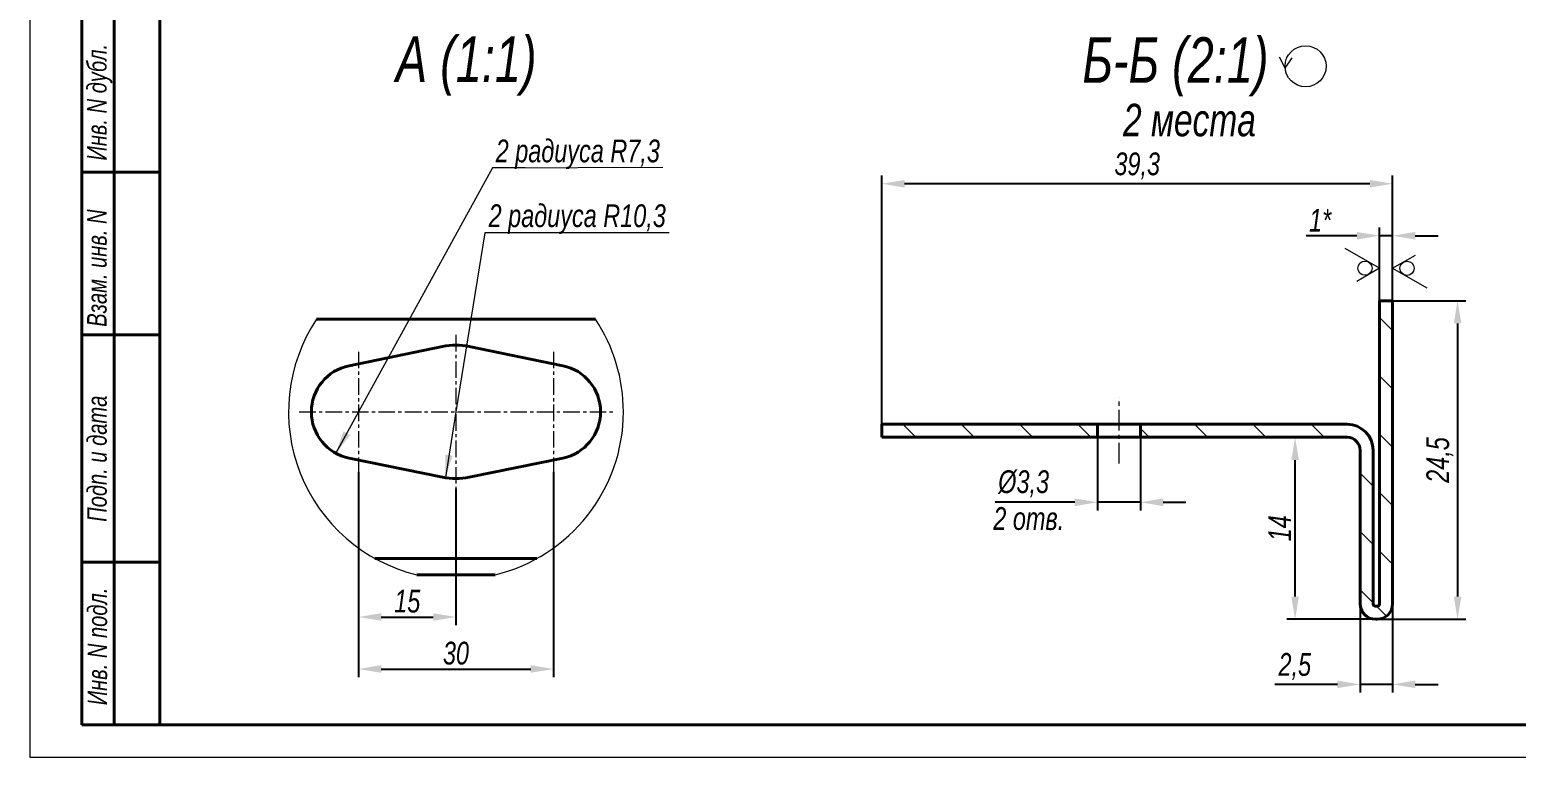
# Model space of a CAD drawing. Header units: millimetres. Extents: x 8428 to 17165, y -24193 to -22478.
# Drawn here: x 8427.6 to 8656.3, y -22774.9 to -22663 of the extents above; entities that cross this region are included whole.
import ezdxf

# ---------------------------------------------------------------- set-up
doc = ezdxf.new("R2010")
doc.units = ezdxf.units.MM
doc.linetypes.add('LT_08', pattern=[10.16, 6.35, -1.27, 1.27, -1.27])
for name, color, linetype, lineweight in [('Layer_01', 3, 'Continuous', 13), ('Layer_05', 7, 'Continuous', 40), ('Layer_08', 1, 'Continuous', 15), ('Layer_09', 6, 'Continuous', 15), ('Layer_15', 7, 'Continuous', 40)]:
    doc.layers.add(name, color=color, linetype=linetype, lineweight=lineweight)
doc.styles.add('Style_01', font='ARIALNI.TTF', dxfattribs={"width": 0.9, "height": 3.5})
doc.dimstyles.new('DimStyle_05', dxfattribs={"dimtxt": 3.5, "dimasz": 3.5, "dimexe": 1.25, "dimexo": 0, "dimtad": 1, "dimlfac": 2, "dimtxsty": 'Style_01', "dimcen": 0, "dimazin": 3, "dimtfac": 1, "dimtmove": 0, "dimatfit": 3})
pattern_1 = [(135, (7.5014, 1.59), (-4.490128, -4.490128), [])]

# ---------------------------------------------------------------- blocks, each defined once
blk = doc.blocks.new('Block_146')
at = {"layer": 'Layer_05', "linetype": 'Continuous', "lineweight": 15}
for p, q in [((0, 297.18), (0, 0.18)), ((0, 0.18), (420, 0.18))]:
    blk.add_line(p, q, dxfattribs=at)
at = {"layer": 'Layer_05', "linetype": 'Continuous'}
for p, q in [((20, 292.18), (20, 5.18)), ((8, 5.18), (8, 150.18)), ((13, 5.18), (13, 150.18)), ((8, 90.18), (20, 90.18)), ((8, 65.18), (20, 65.18)), ((8, 30.18), (20, 30.18)), ((8, 5.18), (20, 5.18)), ((20, 5.18), (415, 5.18))]:
    blk.add_line(p, q, dxfattribs=at)
at = {"layer": 'Layer_05', "linetype": 'Continuous', "style": 'Style_01', "width": 0.9}
for s, p in [('Инв. N дубл.', (11.82, 91.97)), ('Взам. инв. N', (11.83, 66.4)), ('Подп. и дата', (11.85, 36.4)), ('Инв. N подл.', (11.9, 8.18))]:
    blk.add_text(s, height=3, rotation=90, dxfattribs=at).set_placement(p)
blk = doc.blocks.new('*D1069')
at = {"layer": 'Defpoints', "color": 0, "ltscale": 0.5, "transparency": 16777216}
for p in [(8637.3, -22694.67), (8635.3, -22704.67), (8637.3, -22704.67)]:
    blk.add_point(p, dxfattribs=at)
at = {"layer": 'Layer_08', "color": 0, "lineweight": -2, "ltscale": 0.5, "transparency": 16777216}
for p, q in [((8635.3, -22704.67), (8635.3, -22693.42)), ((8637.3, -22704.67), (8637.3, -22693.42)), ((8631.8, -22694.67), (8624.01, -22694.67)), ((8637.3, -22694.67), (8635.3, -22694.67)), ((8640.8, -22694.67), (8644.3, -22694.67))]:
    blk.add_line(p, q, dxfattribs=at)
at = {"layer": 'Layer_08', "color": 0, "ltscale": 0.5, "transparency": 16777216}
for points in [[(8631.8, -22694.09), (8631.8, -22695.26), (8635.3, -22694.67)], [(8640.8, -22694.09), (8640.8, -22695.26), (8637.3, -22694.67)]]:
    blk.add_solid(points, dxfattribs=at)
at = {"layer": 'Layer_08', "color": 0, "ltscale": 0.5, "transparency": 16777216, "insert": (8626.15, -22692.29), "char_height": 3.5, "attachment_point": 5, "style": 'Style_01'}
blk.add_mtext('1*', dxfattribs=at)
blk = doc.blocks.new('*D1070')
at = {"layer": 'Defpoints', "color": 0, "ltscale": 0.5, "transparency": 16777216}
for p in [(8558.7, -22686.67), (8637.3, -22704.67), (8558.7, -22723.67)]:
    blk.add_point(p, dxfattribs=at)
at = {"layer": 'Layer_08', "color": 0, "lineweight": -2, "ltscale": 0.5, "transparency": 16777216}
for p, q in [((8558.7, -22723.67), (8558.7, -22685.42)), ((8633.8, -22686.67), (8562.2, -22686.67)), ((8637.3, -22704.67), (8637.3, -22685.42))]:
    blk.add_line(p, q, dxfattribs=at)
at = {"layer": 'Layer_08', "color": 0, "ltscale": 0.5, "transparency": 16777216}
for points in [[(8562.2, -22686.09), (8562.2, -22687.26), (8558.7, -22686.67)], [(8633.8, -22686.09), (8633.8, -22687.26), (8637.3, -22686.67)]]:
    blk.add_solid(points, dxfattribs=at)
at = {"layer": 'Layer_08', "color": 0, "ltscale": 0.5, "transparency": 16777216, "insert": (8598, -22683.94), "char_height": 3.5, "attachment_point": 5, "style": 'Style_01'}
blk.add_mtext('39,3', dxfattribs=at)
blk = doc.blocks.new('*D1071')
at = {"layer": 'Defpoints', "color": 0, "ltscale": 0.5, "transparency": 16777216}
for p in [(8637.3, -22704.67), (8634.9, -22753.67), (8647.3, -22753.67)]:
    blk.add_point(p, dxfattribs=at)
at = {"layer": 'Layer_08', "color": 0, "lineweight": -2, "ltscale": 0.5, "transparency": 16777216}
for p, q in [((8637.3, -22704.67), (8648.55, -22704.67)), ((8647.3, -22708.17), (8647.3, -22750.17)), ((8634.9, -22753.67), (8648.55, -22753.67))]:
    blk.add_line(p, q, dxfattribs=at)
at = {"layer": 'Layer_08', "color": 0, "ltscale": 0.5, "transparency": 16777216}
for points in [[(8646.72, -22708.17), (8647.89, -22708.17), (8647.3, -22704.67)], [(8646.72, -22750.17), (8647.89, -22750.17), (8647.3, -22753.67)]]:
    blk.add_solid(points, dxfattribs=at)
at = {"layer": 'Layer_08', "color": 0, "ltscale": 0.5, "transparency": 16777216, "insert": (8644.57, -22729.17), "char_height": 3.5, "attachment_point": 5, "rotation": 90, "style": 'Style_01'}
blk.add_mtext('24,5', dxfattribs=at)
blk = doc.blocks.new('*D1072')
at = {"layer": 'Defpoints', "color": 0, "ltscale": 0.5, "transparency": 16777216}
for p in [(8622.3, -22725.67), (8625.87, -22725.67), (8634.9, -22753.67)]:
    blk.add_point(p, dxfattribs=at)
at = {"layer": 'Layer_08', "color": 0, "lineweight": -2, "ltscale": 0.5, "transparency": 16777216}
for p, q in [((8625.87, -22725.67), (8621.05, -22725.67)), ((8622.3, -22750.17), (8622.3, -22729.17)), ((8634.9, -22753.67), (8621.05, -22753.67))]:
    blk.add_line(p, q, dxfattribs=at)
at = {"layer": 'Layer_08', "color": 0, "ltscale": 0.5, "transparency": 16777216}
for points in [[(8621.72, -22729.17), (8622.89, -22729.17), (8622.3, -22725.67)], [(8621.72, -22750.17), (8622.89, -22750.17), (8622.3, -22753.67)]]:
    blk.add_solid(points, dxfattribs=at)
at = {"layer": 'Layer_08', "color": 0, "ltscale": 0.5, "transparency": 16777216, "insert": (8619.92, -22739.67), "char_height": 3.5, "attachment_point": 5, "rotation": 90, "style": 'Style_01'}
blk.add_mtext('14', dxfattribs=at)
blk = doc.blocks.new('*D1073')
at = {"layer": 'Defpoints', "color": 0, "ltscale": 0.5, "transparency": 16777216}
for p in [(8632.3, -22751.32), (8637.3, -22750.83), (8637.3, -22763.68)]:
    blk.add_point(p, dxfattribs=at)
at = {"layer": 'Layer_08', "color": 0, "lineweight": -2, "ltscale": 0.5, "transparency": 16777216}
for p, q in [((8632.3, -22751.32), (8632.3, -22764.93)), ((8637.3, -22750.83), (8637.3, -22764.93)), ((8628.8, -22763.68), (8619.19, -22763.68)), ((8637.3, -22763.68), (8632.3, -22763.68)), ((8640.8, -22763.68), (8644.3, -22763.68))]:
    blk.add_line(p, q, dxfattribs=at)
at = {"layer": 'Layer_08', "color": 0, "ltscale": 0.5, "transparency": 16777216}
for points in [[(8628.8, -22763.1), (8628.8, -22764.26), (8632.3, -22763.68)], [(8640.8, -22763.1), (8640.8, -22764.26), (8637.3, -22763.68)]]:
    blk.add_solid(points, dxfattribs=at)
at = {"layer": 'Layer_08', "color": 0, "ltscale": 0.5, "transparency": 16777216, "insert": (8622.25, -22760.94), "char_height": 3.5, "attachment_point": 5, "style": 'Style_01'}
blk.add_mtext('2,5', dxfattribs=at)
blk = doc.blocks.new('*D1074')
at = {"layer": 'Defpoints', "color": 0, "ltscale": 0.5, "transparency": 16777216}
for p in [(8591.9, -22725.67), (8598.5, -22725.67), (8591.9, -22735.67)]:
    blk.add_point(p, dxfattribs=at)
at = {"layer": 'Layer_08', "color": 0, "lineweight": -2, "ltscale": 0.5, "transparency": 16777216}
for p, q in [((8591.9, -22725.67), (8591.9, -22736.92)), ((8598.5, -22725.67), (8598.5, -22736.92)), ((8588.4, -22735.67), (8576.13, -22735.67)), ((8598.5, -22735.67), (8591.9, -22735.67)), ((8602, -22735.67), (8605.5, -22735.67))]:
    blk.add_line(p, q, dxfattribs=at)
at = {"layer": 'Layer_08', "color": 0, "ltscale": 0.5, "transparency": 16777216}
for points in [[(8588.4, -22735.09), (8588.4, -22736.26), (8591.9, -22735.67)], [(8602, -22735.09), (8602, -22736.26), (8598.5, -22735.67)]]:
    blk.add_solid(points, dxfattribs=at)
at = {"layer": 'Layer_08', "color": 0, "ltscale": 0.5, "transparency": 16777216, "insert": (8580.52, -22732.83), "char_height": 3.5, "attachment_point": 5, "style": 'Style_01'}
blk.add_mtext('%%C3,3', dxfattribs=at)
blk = doc.blocks.new('*D1075')
at = {"layer": 'Defpoints', "color": 0, "ltscale": 0.5, "transparency": 16777216}
for p in [(8478.16, -22731.01), (8493.16, -22733.6), (8493.16, -22753.32)]:
    blk.add_point(p, dxfattribs=at)
at = {"layer": 'Layer_08', "color": 0, "lineweight": -2, "ltscale": 0.5, "transparency": 16777216}
for p, q in [((8478.16, -22731.01), (8478.16, -22754.57)), ((8493.16, -22733.6), (8493.16, -22754.57)), ((8481.66, -22753.32), (8489.66, -22753.32))]:
    blk.add_line(p, q, dxfattribs=at)
at = {"layer": 'Layer_08', "color": 0, "ltscale": 0.5, "transparency": 16777216}
for points in [[(8481.66, -22752.73), (8481.66, -22753.9), (8478.16, -22753.32)], [(8489.66, -22752.73), (8489.66, -22753.9), (8493.16, -22753.32)]]:
    blk.add_solid(points, dxfattribs=at)
at = {"layer": 'Layer_08', "color": 0, "ltscale": 0.5, "transparency": 16777216, "insert": (8485.66, -22750.9), "char_height": 3.5, "attachment_point": 5, "style": 'Style_01'}
blk.add_mtext('15', dxfattribs=at)
blk = doc.blocks.new('*D1076')
at = {"layer": 'Defpoints', "color": 0, "ltscale": 0.5, "transparency": 16777216}
for p in [(8478.16, -22731.01), (8508.16, -22731.01), (8508.16, -22761.32)]:
    blk.add_point(p, dxfattribs=at)
at = {"layer": 'Layer_08', "color": 0, "lineweight": -2, "ltscale": 0.5, "transparency": 16777216}
for p, q in [((8478.16, -22731.01), (8478.16, -22762.57)), ((8508.16, -22731.01), (8508.16, -22762.57)), ((8481.66, -22761.32), (8504.66, -22761.32))]:
    blk.add_line(p, q, dxfattribs=at)
at = {"layer": 'Layer_08', "color": 0, "ltscale": 0.5, "transparency": 16777216}
for points in [[(8481.66, -22760.73), (8481.66, -22761.9), (8478.16, -22761.32)], [(8504.66, -22760.73), (8504.66, -22761.9), (8508.16, -22761.32)]]:
    blk.add_solid(points, dxfattribs=at)
at = {"layer": 'Layer_08', "color": 0, "ltscale": 0.5, "transparency": 16777216, "insert": (8493.16, -22758.9), "char_height": 3.5, "attachment_point": 5, "style": 'Style_01'}
blk.add_mtext('30', dxfattribs=at)

msp = doc.modelspace()

# ---------------------------------------------------------------- hatches: boundary and pattern name
at = {"linetype": 'Continuous', "lineweight": 18}
h = msp.add_hatch(dxfattribs=at)
h.set_pattern_fill('ANSI31', color=256, scale=2, angle=90, style=0)
h.set_pattern_definition(pattern_1)
edge = h.paths.add_edge_path(flags=0)
edge.add_line((8637.3044, -22751.274), (8637.3044, -22704.674))
edge.add_line((8637.3044, -22704.674), (8635.3044, -22704.674))
edge.add_line((8635.3044, -22704.674), (8635.3044, -22751.274))
edge.add_arc((8634.9044, -22751.274), 0.4, 270, 360, ccw=False)
edge.add_line((8634.9044, -22751.674), (8634.7044, -22751.674))
edge.add_arc((8634.7044, -22751.274), 0.4, 180, 270, ccw=False)
edge.add_line((8634.3044, -22751.274), (8634.3044, -22727.674))
edge.add_arc((8630.3044, -22727.674), 4, 0, 90)
edge.add_line((8630.3044, -22723.674), (8598.5044, -22723.674))
edge.add_line((8598.5044, -22723.674), (8598.5044, -22725.674))
edge.add_line((8598.5044, -22725.674), (8630.3044, -22725.674))
edge.add_arc((8630.3044, -22727.674), 2, 0, 90, ccw=False)
edge.add_line((8632.3044, -22727.674), (8632.3044, -22751.274))
edge.add_arc((8634.7044, -22751.274), 2.4, 180, 270)
edge.add_line((8634.7044, -22753.674), (8634.9044, -22753.674))
edge.add_arc((8634.9044, -22751.274), 2.4, 270, 360)
h = msp.add_hatch(dxfattribs=at)
h.set_pattern_fill('ANSI31', color=256, scale=2, angle=90, style=0)
h.set_pattern_definition(pattern_1)
h.paths.add_polyline_path([(8558.7044, -22723.674), (8558.7044, -22725.674), (8591.9044, -22725.674), (8591.9044, -22723.674)], flags=0)

# ---------------------------------------------------------------- linework, layer by layer
at = {"layer": 'Layer_08', "linetype": 'Continuous', "lineweight": 13, "ltscale": 0.5}
for p, q in [((8498.7894, -22684.2159), (8478.1605, -22721.7659)), ((8503.8042, -22684.2159), (8498.7894, -22684.2159)), ((8497.6052, -22694.2159), (8493.1605, -22721.7659)), ((8525.9838, -22694.2159), (8497.6052, -22694.2159))]:
    msp.add_line(p, q, dxfattribs=at)
at = {"layer": 'Layer_08', "ltscale": 0.5}
for p, q in [((8498.7894, -22684.2159), (8524.9993, -22684.1444)), ((8478.1605, -22721.7659), (8474.6697, -22728.1201)), ((8493.1605, -22721.7659), (8491.528, -22731.885))]:
    msp.add_line(p, q, dxfattribs=at)
for points in [[(8475.8437, -22724.7717), (8476.8662, -22725.3334), (8474.6697, -22728.1201)], [(8491.5095, -22728.3368), (8492.6613, -22728.5226), (8491.528, -22731.885)]]:
    msp.add_solid(points, dxfattribs=at)
at = {"layer": 'Layer_09'}
for q in [(8619.9209, -22667.1917), (8621.8326, -22667.3236)]:
    msp.add_line((8620.7638, -22668.8952), q, dxfattribs=at)
at = {"layer": 'Layer_09', "lineweight": 13, "ltscale": 0.303109}
for p, q in [((8635.2758, -22699.6685), (8630.0258, -22696.6374)), ((8637.3044, -22699.6685), (8642.5544, -22702.6996))]:
    msp.add_line(p, q, dxfattribs=at)
at = {"layer": 'Layer_09', "lineweight": 13, "ltscale": 0.141451}
for p, q in [((8637.3044, -22699.6685), (8640.8044, -22697.6478)), ((8635.2758, -22699.6685), (8631.7758, -22701.6892))]:
    msp.add_line(p, q, dxfattribs=at)
at = {"layer": 'Layer_09', "linetype": 'LT_08', "ltscale": 0.4}
for p, q in [((8493.1605, -22709.932), (8493.1605, -22733.5997)), ((8478.1605, -22712.5246), (8478.1605, -22731.0071)), ((8508.1605, -22712.5246), (8508.1605, -22731.0071)), ((8469.0372, -22721.7659), (8517.4727, -22721.7659))]:
    msp.add_line(p, q, dxfattribs=at)
at = {"layer": 'Layer_09', "linetype": 'LT_08', "ltscale": 0.5}
msp.add_line((8595.2044, -22729.7184), (8595.2044, -22719.5347), dxfattribs=at)
at = {"layer": 'Layer_09'}
msp.add_circle((8623.9084, -22668.6036), 3.1589, dxfattribs=at)
at = {"layer": 'Layer_09', "lineweight": 13}
for centre in [(8633.0465, -22699.6596), (8639.5337, -22699.6774)]:
    msp.add_circle(centre, 1.0981, dxfattribs=at)
at = {"layer": 'Layer_09'}
for centre, start, end in [((8493.1605, -22721.7659), 146.422613, 256.46479), ((8493.1605, -22721.7658), 359.999978, 33.577412), ((8493.1605, -22721.7659), 283.535185, 0.000021)]:
    msp.add_arc(centre, 25.7656, start, end, dxfattribs=at)
at = {"layer": 'Layer_15', "linetype": 'Continuous'}
for p, q in [((8635.3044, -22751.274), (8635.3044, -22704.674)), ((8637.3044, -22704.674), (8635.3044, -22704.674)), ((8637.3044, -22751.274), (8637.3044, -22704.674)), ((8471.6942, -22707.5159), (8514.6269, -22707.5159)), ((8491.1105, -22711.7229), (8476.7105, -22714.6623)), ((8509.6105, -22714.6623), (8495.2105, -22711.7229)), ((8558.7044, -22723.674), (8591.9044, -22723.674)), ((8558.7044, -22725.674), (8558.7044, -22723.674)), ((8591.9044, -22725.674), (8591.9044, -22723.674)), ((8598.5044, -22723.674), (8591.9044, -22723.674)), ((8598.5044, -22723.674), (8598.5044, -22725.674)), ((8598.5044, -22723.674), (8630.3044, -22723.674)), ((8558.7044, -22725.674), (8591.9044, -22725.674)), ((8591.9044, -22725.674), (8598.5044, -22725.674)), ((8598.5044, -22725.674), (8630.3044, -22725.674)), ((8632.3044, -22727.674), (8632.3044, -22751.274)), ((8634.3044, -22727.674), (8634.3044, -22751.274)), ((8476.7105, -22728.8694), (8491.1105, -22731.8088)), ((8495.2105, -22731.8088), (8509.6105, -22728.8694)), ((8480.696, -22744.3159), (8505.625, -22744.3159)), ((8487.1303, -22746.8159), (8499.1908, -22746.8159)), ((8634.7044, -22751.674), (8634.9044, -22751.674)), ((8634.7044, -22753.674), (8634.9044, -22753.674))]:
    msp.add_line(p, q, dxfattribs=at)
for centre, radius, start, end in [((8493.1605, -22721.7658), 10.2499, 78.462996, 101.537004), ((8478.1605, -22721.7659), 7.25, 101.53702, 258.46298), ((8508.1605, -22721.7659), 7.25, 281.536948, 78.463052), ((8630.3044, -22727.674), 4, 0, 90), ((8630.3044, -22727.674), 2, 0, 90), ((8493.1605, -22721.7659), 10.25, 258.463022, 281.536978), ((8634.7044, -22751.274), 2.4, 180, 270), ((8634.7044, -22751.274), 0.4, 180, 270), ((8634.9044, -22751.274), 2.4, 270, 0), ((8634.9044, -22751.274), 0.4, 270, 0)]:
    msp.add_arc(centre, radius, start, end, dxfattribs=at)

# ---------------------------------------------------------------- block references
at = {"layer": 'Layer_05'}
msp.add_blockref('Block_146', (8427.5641, -22775.0743), dxfattribs=at)

# ---------------------------------------------------------------- texts
at = {"layer": 'Layer_01', "attachment_point": 1, "style": 'Style_01'}
for s, insert, char_height in [('А (1:1)', (8483.9145, -22664.0066), 7), ('Б-Б (2:1)', (8589.5624, -22664.1442), 7), ('2 места', (8595.8216, -22674.3767), 5)]:
    msp.add_mtext(s, dxfattribs=dict(at, insert=insert, char_height=char_height))
at = {"layer": 'Layer_08', "ltscale": 0.5, "char_height": 3.5, "attachment_point": 5, "style": 'Style_01'}
for s, insert in [('2 радиуса R7,3', (8511.9067, -22682.1514)), ('2 радиуса R10,3', (8511.8194, -22692.1215)), ('2 отв.', (8581.3111, -22738.1918))]:
    msp.add_mtext(s, dxfattribs=dict(at, insert=insert))

# ---------------------------------------------------------------- dimensions: what is measured, and where the dimension line sits
at = {"layer": 'Layer_08', "ltscale": 0.5}
for base, p1, p2, text, picture, middle in [((8558.7044, -22686.674), (8637.3044, -22704.674), (8558.7044, -22723.674), '39,3', '*D1070', (8598.0044, -22683.9385)), ((8591.9044, -22735.674), (8598.5044, -22725.674), (8591.9044, -22725.674), '%%C3,3', '*D1074', (8580.5181, -22732.8263)), ((8493.1605, -22753.3159), (8478.1605, -22731.0071), (8493.1605, -22733.5997), '15', '*D1075', (8485.6605, -22750.9038)), ((8508.1605, -22761.3159), (8478.1605, -22731.0071), (8508.1605, -22731.0071), '30', '*D1076', (8493.1605, -22758.9038))]:
    dim = msp.add_linear_dim(base=base, p1=p1, p2=p2, text=text, dimstyle='DimStyle_05', dxfattribs=at)
    dim.commit()
    dim.dimension.update_dxf_attribs({"geometry": picture, "text_midpoint": middle})
for base, p1, p2, text, picture, middle in [((8637.3044, -22694.674), (8635.3044, -22704.674), (8637.3044, -22704.674), '1*', '*D1069', (8626.1549, -22694.674)), ((8637.3044, -22763.6803), (8632.3044, -22751.3161), (8637.3044, -22750.833), '2,5', '*D1073', (8622.2482, -22763.6803))]:
    dim = msp.add_linear_dim(base=base, p1=p1, p2=p2, text=text, dimstyle='DimStyle_05', dxfattribs=at)
    dim.commit()
    dim.dimension.update_dxf_attribs({"geometry": picture, "text_midpoint": middle, "dimtype": 160})
for base, p1, p2, text, picture, middle in [((8647.3044, -22753.674), (8637.3044, -22704.674), (8634.9044, -22753.674), '24,5', '*D1071', (8644.5689, -22729.174)), ((8622.3044, -22725.674), (8634.9044, -22753.674), (8625.8686, -22725.674), '14', '*D1072', (8619.9223, -22739.674))]:
    dim = msp.add_linear_dim(base=base, p1=p1, p2=p2, angle=90, text=text, dimstyle='DimStyle_05', dxfattribs=at)
    dim.commit()
    dim.dimension.update_dxf_attribs({"geometry": picture, "text_midpoint": middle})

doc.saveas('drawing.dxf')
